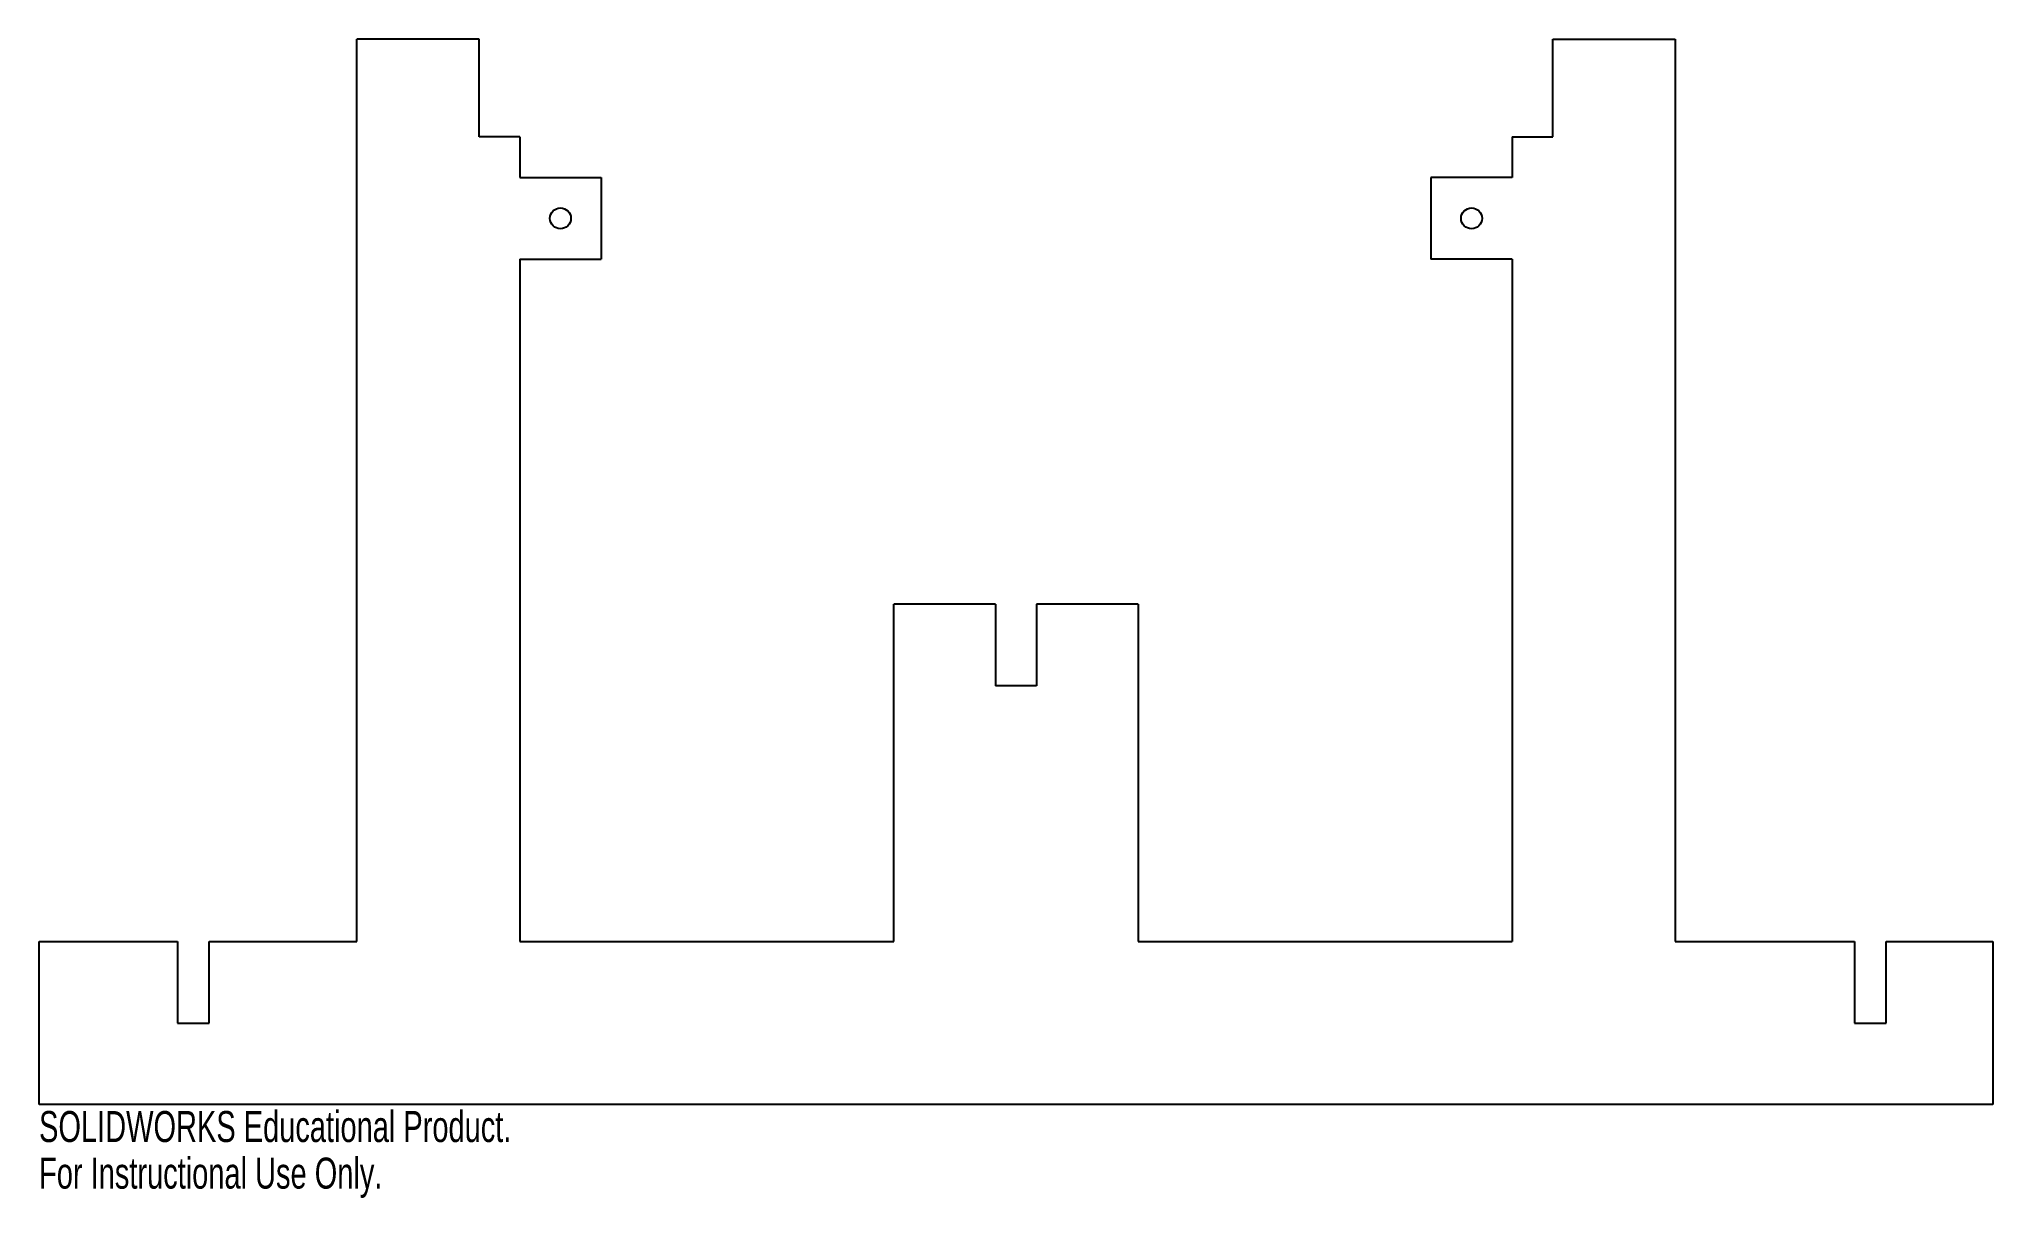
# Model space of a CAD drawing. Header units: inches. Extents: x -6 to 6, y -0.6 to 6.5.
import ezdxf

# ---------------------------------------------------------------- set-up
doc = ezdxf.new("R2010")
doc.units = ezdxf.units.IN
doc.header["$MEASUREMENT"] = 0
doc.styles.add('SLDTEXTSTYLE0', font='TXT', dxfattribs={"width": 0.7})

msp = doc.modelspace()

# ---------------------------------------------------------------- linework, layer by layer
at = {"color": 7, "linetype": 'Continuous', "lineweight": 25}
for p, q in [((-4.048, 1), (-4.048, 6.539)), ((-3.298, 6.539), (-4.048, 6.539)), ((-3.298, 5.939), (-3.298, 6.539)), ((3.298, 5.939), (3.298, 6.539)), ((3.298, 6.539), (4.048, 6.539)), ((4.048, 6.539), (4.048, 1)), ((-3.048, 5.939), (-3.298, 5.939)), ((-3.048, 5.939), (-3.048, 5.689)), ((3.048, 5.939), (3.048, 5.689)), ((3.048, 5.939), (3.298, 5.939)), ((-3.048, 5.689), (-2.548, 5.689)), ((-2.548, 5.689), (-2.548, 5.189)), ((2.548, 5.689), (2.548, 5.189)), ((3.048, 5.689), (2.548, 5.689)), ((-3.048, 5.189), (-2.548, 5.189)), ((-3.048, 5.189), (-3.048, 1)), ((3.048, 5.189), (2.548, 5.189)), ((3.048, 5.189), (3.048, 1)), ((-0.75, 1), (-0.75, 3.07)), ((-0.125, 3.07), (-0.75, 3.07)), ((-0.125, 3.07), (-0.125, 2.57)), ((0.125, 3.07), (0.125, 2.57)), ((0.75, 3.07), (0.125, 3.07)), ((0.75, 3.07), (0.75, 1)), ((0.125, 2.57), (-0.125, 2.57)), ((-6, 1), (-5.15, 1)), ((-6, 0), (-6, 1)), ((-5.15, 1), (-5.15, 0.5)), ((-4.955, 0.5), (-4.955, 1)), ((-4.955, 1), (-4.048, 1)), ((-3.048, 1), (-0.75, 1)), ((0.75, 1), (3.048, 1)), ((4.048, 1), (5.15, 1)), ((5.15, 1), (5.15, 0.5)), ((5.345, 0.5), (5.345, 1)), ((5.345, 1), (6, 1)), ((6, 1), (6, 0)), ((-5.15, 0.5), (-4.955, 0.5)), ((5.15, 0.5), (5.345, 0.5)), ((6, 0), (-6, 0))]:
    msp.add_line(p, q, dxfattribs=at)
for centre in [(-2.798, 5.439), (2.798, 5.439)]:
    msp.add_circle(centre, 0.0642, dxfattribs=at)

# ---------------------------------------------------------------- texts
at = {"color": 7, "linetype": 'Continuous', "char_height": 0.1903, "attachment_point": 1, "style": 'SLDTEXTSTYLE0'}
for s, insert in [('SOLIDWORKS Educational Product.', (-6, -0.04)), ('For Instructional Use Only.', (-6, -0.326))]:
    msp.add_mtext(s, dxfattribs=dict(at, insert=insert))

doc.saveas('drawing.dxf')
